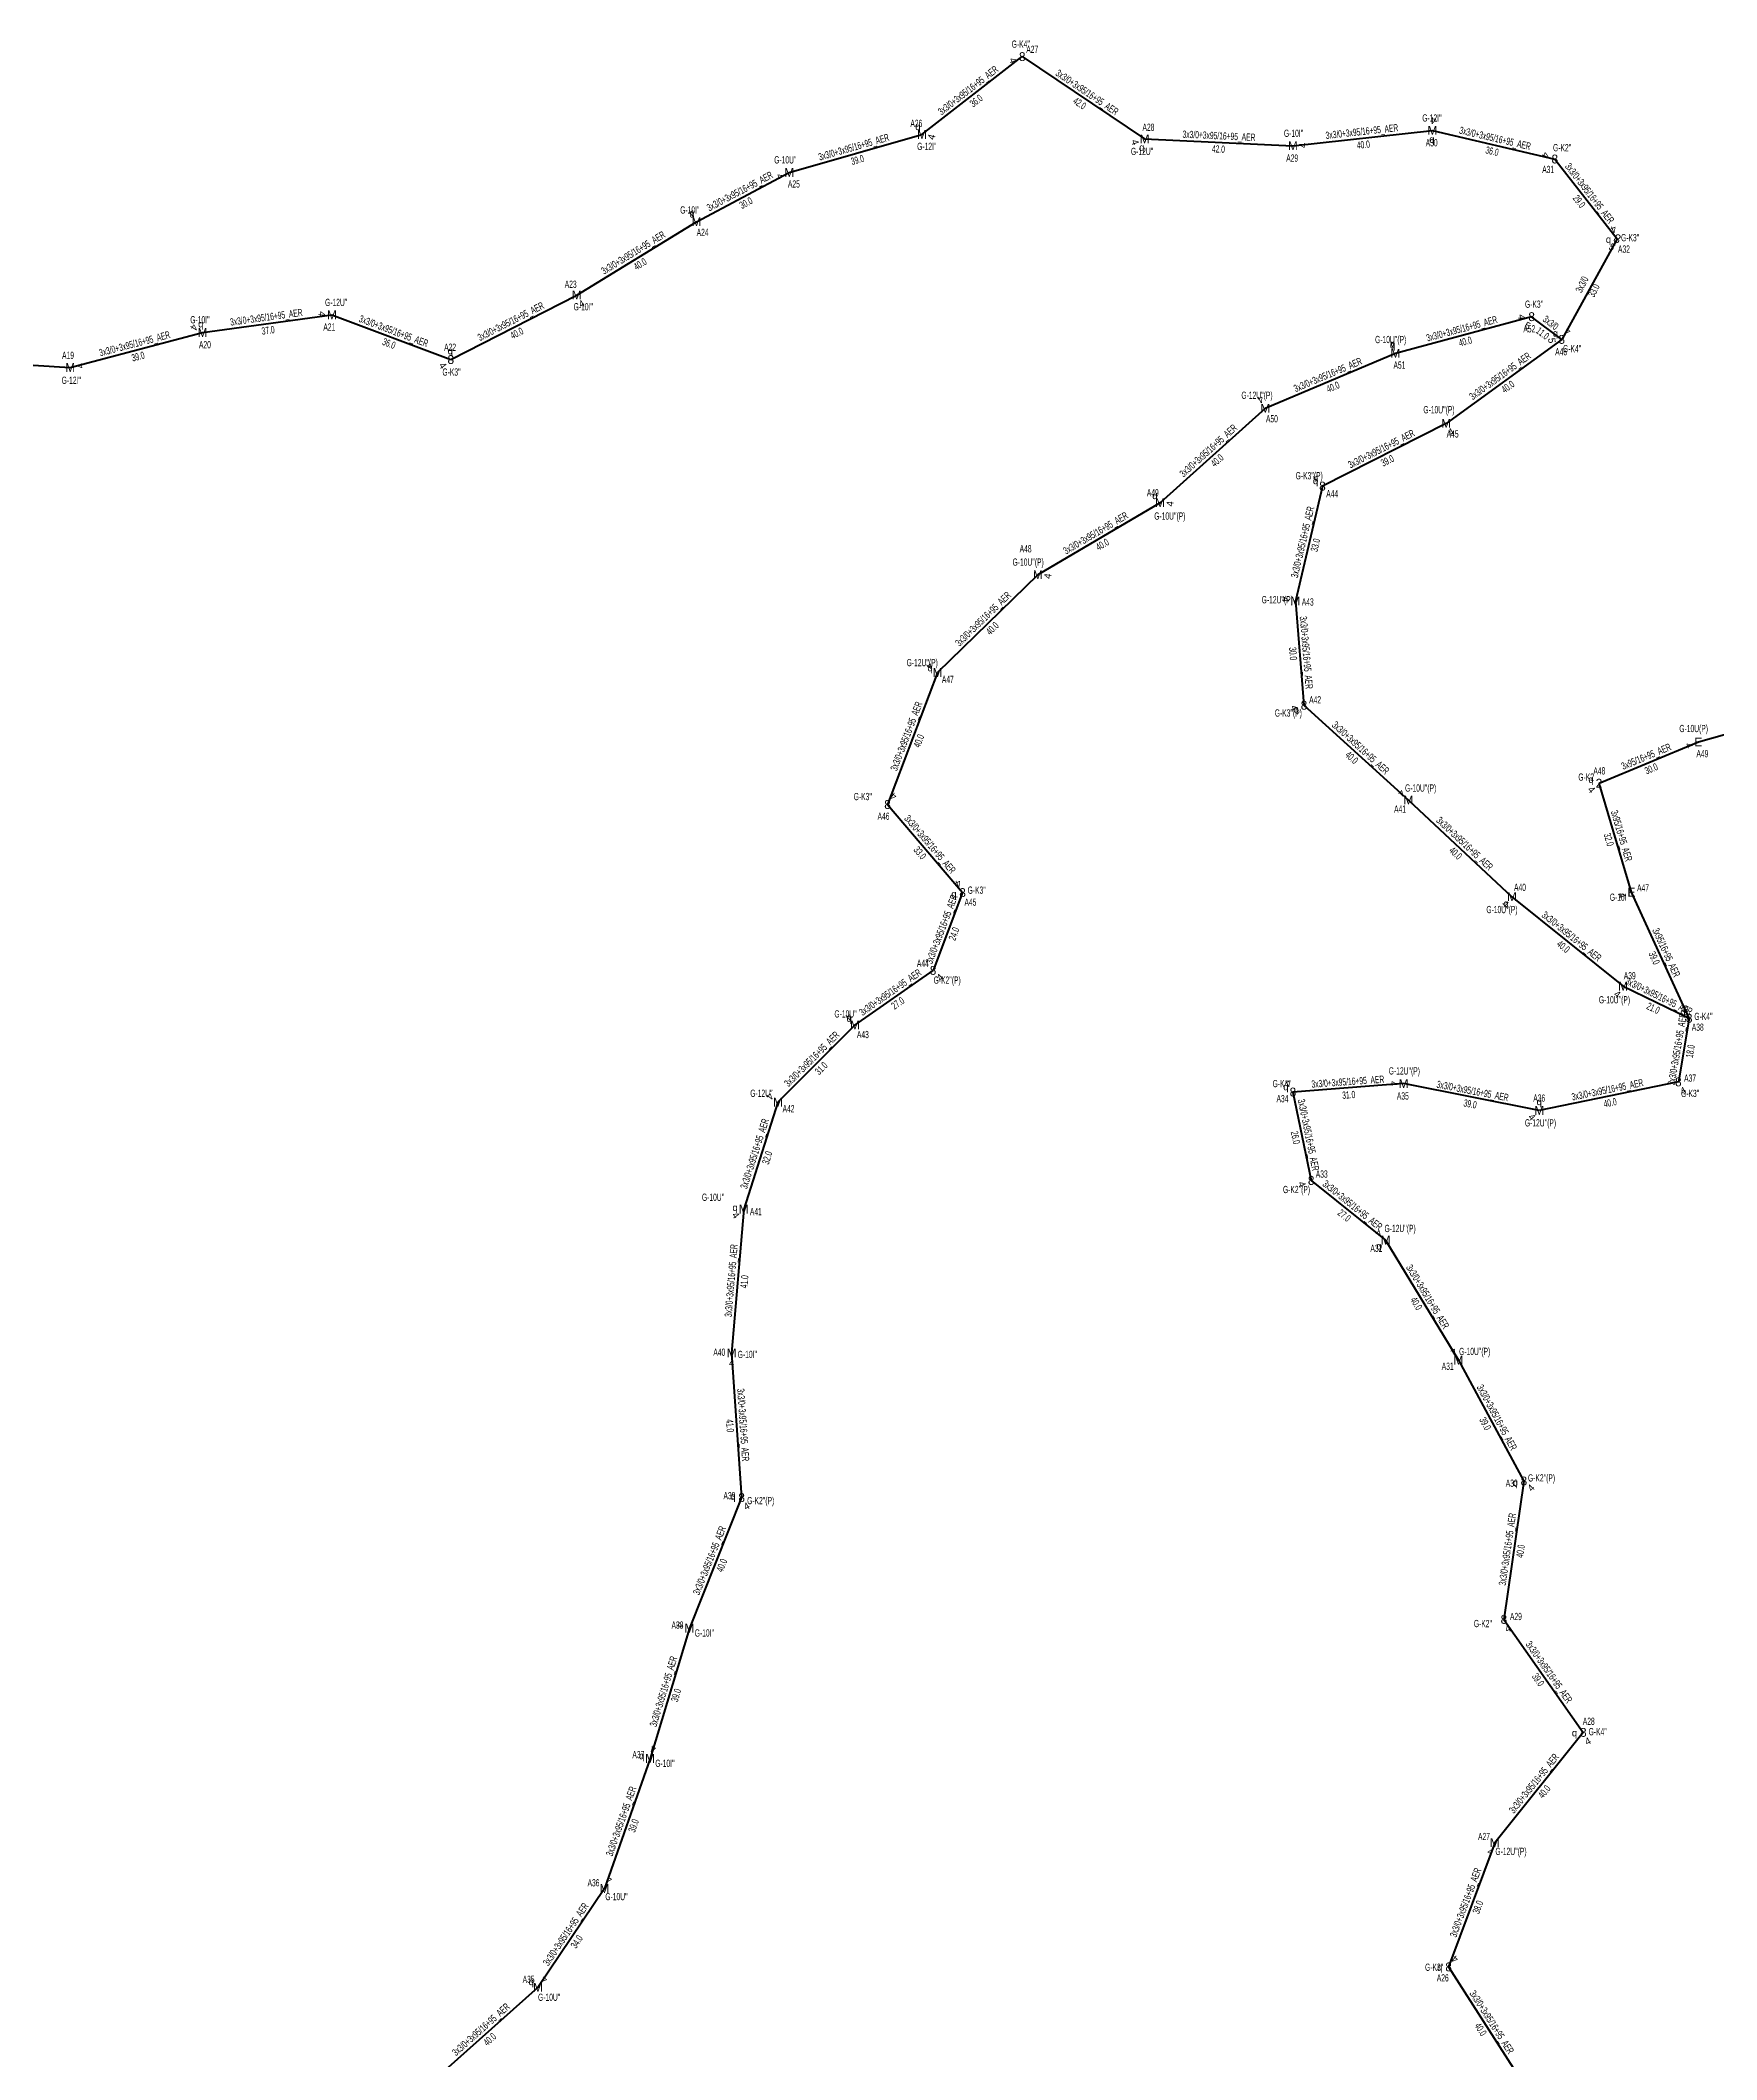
# Model space of a CAD drawing. Header units: millimetres. Extents: x 431745 to 436691, y 4033035 to 4040054.
# Drawn here: x 434291 to 434765, y 4034104 to 4034675 of the extents above; entities that cross this region are included whole.
import ezdxf
from ezdxf.enums import TextEntityAlignment as Align

# ---------------------------------------------------------------- set-up
doc = ezdxf.new("R2010")
doc.units = ezdxf.units.MM
for name, color, linetype, lineweight in [('DIREK_AG_YENI', 108, 'Continuous', 25), ('DIREK_OG_YENI', 10, 'Continuous', 25), ('HAT_AG_HAVAI_YENI', 3, 'Continuous', 50), ('HAT_OG_HAVAI_YENI', 1, 'Continuous', 70)]:
    doc.layers.add(name, color=color, linetype=linetype, lineweight=lineweight)
doc.styles.add('Direk', font='B_CAD')
doc.styles.get("Standard").update_dxf_attribs({"font": 'Arial'})

msp = doc.modelspace()

# ---------------------------------------------------------------- linework, layer by layer
at = {"layer": 'HAT_AG_HAVAI_YENI'}
for p, q in [((434760.314, 4034476.818), (434786.898, 4034484.31)), ((434732.193397, 4034465.140722), (434760.314, 4034476.818)), ((434741.381409, 4034434.28614), (434732.193397, 4034465.140722)), ((434757.72, 4034398.607), (434741.381409, 4034434.28614))]:
    msp.add_line(p, q, dxfattribs=at)
at = {"layer": 'HAT_OG_HAVAI_YENI'}
for p, q in [((434540.516, 4034648.774), (434568.922, 4034670.795)), ((434568.922, 4034670.795), (434603.541, 4034647.485)), ((434502.956, 4034638), (434540.516, 4034648.774)), ((434603.541, 4034647.485), (434645.530599, 4034645.579731)), ((434645.530599, 4034645.579731), (434685.024, 4034649.912)), ((434685.024, 4034649.912), (434719.692, 4034641.816)), ((434719.692, 4034641.816), (434737.362, 4034619.262)), ((434476.696441, 4034624.079373), (434502.956, 4034638)), ((434442.793556, 4034603.322504), (434476.696441, 4034624.079373)), ((434737.362, 4034619.262), (434721.636, 4034590.762)), ((434407.146, 4034585.05), (434442.793556, 4034603.322504)), ((434336.849735, 4034592.693988), (434373.475, 4034597.691)), ((434373.475, 4034597.691), (434407.146, 4034585.05)), ((434713.128, 4034597.189), (434674.565, 4034586.808)), ((434721.636, 4034590.762), (434713.128, 4034597.189)), ((434299.395, 4034582.804), (434336.849735, 4034592.693988)), ((434721.636, 4034590.762), (434688.927, 4034566.989)), ((434256.906643, 4034585.546341), (434299.395, 4034582.804)), ((434674.565, 4034586.808), (434637.725, 4034571.246)), ((434637.725, 4034571.246), (434607.938471, 4034544.532458)), ((434688.927, 4034566.989), (434653.906, 4034549.232)), ((434653.906, 4034549.232), (434646.251, 4034516.701)), ((434607.938471, 4034544.532458), (434573.325074, 4034524.149761)), ((434573.325074, 4034524.149761), (434544.926, 4034496.454)), ((434646.251, 4034516.701), (434648.677, 4034487.208)), ((434544.926, 4034496.454), (434530.777, 4034459.109)), ((434648.677, 4034487.208), (434678.238, 4034460.384)), ((434530.777, 4034459.109), (434552.016, 4034434.176)), ((434678.238, 4034460.384), (434707.535, 4034433.015)), ((434552.016, 4034434.176), (434543.664, 4034412.163)), ((434707.535, 4034433.015), (434739.016, 4034407.701)), ((434521.55, 4034396.683), (434543.664, 4034412.163)), ((434739.016, 4034407.701), (434757.72, 4034398.607)), ((434521.55, 4034396.683), (434499.767, 4034374.838)), ((434757.72, 4034398.607), (434754.651, 4034380.576)), ((434676.873, 4034380.114), (434645.544, 4034377.728)), ((434645.544, 4034377.728), (434650.712, 4034352.685)), ((434715.281, 4034372.52), (434676.873, 4034380.114)), ((434754.651, 4034380.576), (434715.281, 4034372.52)), ((434499.767, 4034374.838), (434490.069, 4034344.555)), ((434650.712, 4034352.685), (434671.794, 4034335.819)), ((434490.069, 4034344.555), (434486.641, 4034303.845)), ((434671.794, 4034335.819), (434692.386, 4034301.85)), ((434486.641, 4034303.845), (434489.471617, 4034262.937208)), ((434692.386, 4034301.85), (434710.92, 4034267.623)), ((434489.471617, 4034262.937208), (434474.695, 4034225.967)), ((434710.92, 4034267.623), (434705.272, 4034228.46)), ((434705.272, 4034228.46), (434727.754, 4034196.475)), ((434474.695, 4034225.967), (434463.554, 4034189.096)), ((434727.754, 4034196.475), (434702.673, 4034165.256)), ((434463.554, 4034189.096), (434450.647, 4034152.29)), ((434702.673, 4034165.256), (434689.613, 4034130.083)), ((434450.647, 4034152.29), (434431.804, 4034124.29)), ((434689.613, 4034130.083), (434710.929, 4034096.813)), ((434431.804, 4034124.29), (434402.031, 4034097.717))]:
    msp.add_line(p, q, dxfattribs=at)

# ---------------------------------------------------------------- texts
at = {"layer": 'DIREK_AG_YENI', "width": 0.53}
for s, p in [('G-10U(P)', (434758.993139, 4034480.62275)), ('A49', (434761.46186, 4034473.511579)), ('A48', (434732.281418, 4034468.639615)), ('G-K2', (434728.558935, 4034466.869069)), ('A47', (434744.657746, 4034435.517243)), ('G-10I', (434737.617913, 4034432.871984))]:
    msp.add_text(s, height=2.05, dxfattribs=at).set_placement(p, align=Align.MIDDLE_CENTER)
at = {"layer": 'DIREK_AG_YENI', "color": 32, "style": 'Direk'}
for rotation, p in [(290.848011, (434757.697322, 4034475.821507)), (310.574784, (434730.066636, 4034463.31949)), (288.588358, (434738.727476, 4034433.393593))]:
    msp.add_text('4', height=2, rotation=rotation, dxfattribs=at).set_placement(p, align=Align.MIDDLE_CENTER)
at = {"layer": 'DIREK_AG_YENI', "style": 'Direk'}
for s, p in [('E', (434760.314, 4034476.818)), ('2', (434732.193397, 4034465.140722)), ('E', (434741.381409, 4034434.28614))]:
    msp.add_text(s, height=2.5, dxfattribs=at).set_placement(p, align=Align.MIDDLE_CENTER)
at = {"layer": 'DIREK_AG_YENI', "color": 4, "style": 'Direk'}
msp.add_text('q', height=2, dxfattribs=at).set_placement((434729.93568, 4034466.214366), align=Align.MIDDLE_CENTER)
at = {"layer": 'DIREK_OG_YENI', "width": 0.53}
for s, p in [("G-K4''", (434568.503654, 4034674.339224)), ('A27', (434571.746146, 4034672.862414)), ('A26', (434538.932796, 4034651.895452)), ('A28', (434604.638565, 4034650.808455)), ("G-12I''", (434684.899215, 4034653.443545)), ("G-12I''", (434541.891247, 4034645.397712)), ("G-10I''", (434645.727742, 4034649.109457)), ('A30', (434684.813852, 4034646.418315)), ("G-K2''", (434721.755116, 4034645.027794)), ("G-10U''", (434501.848349, 4034641.582018)), ("G-12U''", (434602.845287, 4034643.973446)), ('A29', (434645.33542, 4034642.085178)), ('A31', (434717.800392, 4034638.871205)), ('A25', (434504.265278, 4034634.754112)), ("G-10I''", (434474.807064, 4034627.391362)), ('A24', (434478.430721, 4034621.039262)), ('A32', (434739.260662, 4034616.321748)), ("G-K3''", (434741.014524, 4034619.555491)), ('A23', (434441.08029, 4034606.374506)), ("G-12U''", (434374.69798, 4034601.233612)), ("G-10I''", (434444.658184, 4034600.000867)), ("G-K3''", (434713.817339, 4034600.734668)), ("G-10I''", (434336.128036, 4034596.312238)), ('A21', (434372.741761, 4034594.268667)), ('A52', (434712.460047, 4034593.753329)), ('A20', (434337.534362, 4034589.2616)), ('A22', (434406.94569, 4034588.544263)), ("G-10U''(P)", (434673.216026, 4034590.72939)), ("G-K4''", (434724.589747, 4034588.154262)), ('A19', (434298.773886, 4034586.248447)), ('A51', (434675.703531, 4034583.498356)), ('A46', (434721.470203, 4034587.265929)), ("G-12I''", (434299.709417, 4034579.19034)), ("G-K3''", (434407.348233, 4034581.522188)), ("G-12U''(P)", (434635.375927, 4034574.948459)), ("G-10U''(P)", (434686.890543, 4034570.85885)), ('A50', (434639.600064, 4034568.290643)), ('A45', (434690.756989, 4034564.005522)), ('A49', (434605.871863, 4034547.357194)), ("G-K3''(P)", (434650.16158, 4034552.176172)), ('A44', (434656.657354, 4034547.068658)), ("G-10U''(P)", (434610.698443, 4034540.760001)), ('A48', (434569.862106, 4034531.500465)), ("G-10U''(P)", (434570.590986, 4034527.727479)), ("G-12U''(P)", (434641.118322, 4034517.084164)), ('A43', (434649.741288, 4034516.440444)), ("G-12U''(P)", (434540.607092, 4034499.283912)), ('A47', (434547.853526, 4034494.535774)), ("G-K3''(P)", (434644.244844, 4034485.023174)), ('A42', (434651.8163, 4034488.755514)), ("G-10U''(P)", (434681.70363, 4034463.781797)), ("G-K3''", (434523.782676, 4034461.364309)), ('A41', (434675.867298, 4034457.809165)), ('A46', (434529.637172, 4034455.799802)), ("G-K3''", (434556.03474, 4034434.871933)), ('A40', (434709.827847, 4034435.659401)), ('A45', (434554.24341, 4034431.476251)), ("G-10U''(P)", (434704.725881, 4034429.386255)), ('A44', (434540.781074, 4034414.147625)), ('A39', (434740.889596, 4034410.657288)), ("G-K2''(P)", (434547.667449, 4034409.407)), ("G-10U''", (434518.897573, 4034399.839901)), ("G-10U''(P)", (434736.572506, 4034403.845489)), ("G-K4''", (434761.767509, 4034399.137887)), ('A43', (434523.801486, 4034394.003296)), ('A38', (434760.147191, 4034396.085345)), ("G-12U''(P)", (434677.090316, 4034383.707139)), ('A37', (434757.976941, 4034381.666007)), ("G-12U''", (434495.072638, 4034377.389401)), ("G-K4''", (434642.373887, 4034380.116135)), ('A35', (434676.661703, 4034376.620384)), ('A36', (434715.269389, 4034376.019981)), ("G-K3''", (434757.996839, 4034377.33951)), ('A42', (434502.747921, 4034373.003849)), ('A34', (434642.586717, 4034375.855975)), ("G-12U''(P)", (434715.629843, 4034369.013422)), ('A33', (434653.696238, 4034354.513749)), ("G-10U''", (434481.383858, 4034347.955256)), ("G-K2''(P)", (434646.559469, 4034350.140318)), ('A41', (434493.501327, 4034343.870066)), ("G-12U''(P)", (434675.884451, 4034339.114178)), ('A32', (434669.163837, 4034333.509835)), ('A40', (434483.149521, 4034304.08908)), ("G-10I''", (434491.099845, 4034303.462567)), ("G-10U''(P)", (434697.00236, 4034304.30369)), ('A31', (434689.349739, 4034300.10899)), ("G-K2''(P)", (434715.923058, 4034268.515505)), ('A39', (434486.013889, 4034263.479534)), ("G-K2''(P)", (434494.870349, 4034262.090447)), ('A30', (434707.474396, 4034267.008332)), ("G-K2''", (434699.336153, 4034227.282528)), ('A29', (434708.676032, 4034229.273981)), ('A38', (434471.306262, 4034226.842475)), ("G-10I''", (434478.936344, 4034224.609881)), ('A28', (434729.288009, 4034199.62092)), ("G-K4''", (434731.835148, 4034196.682276)), ('A37', (434460.226601, 4034190.181549)), ("G-10I''", (434467.757092, 4034187.72476)), ('A27', (434699.638959, 4034167.000876)), ("G-12U''(P)", (434707.285323, 4034162.797384)), ('A36', (434447.540365, 4034153.902086)), ("G-10U''", (434454.04309, 4034150.002715)), ('A35', (434429.166319, 4034126.590574)), ("G-K3''", (434685.526644, 4034130.007021)), ('A26', (434687.962109, 4034126.996812)), ("G-10U''", (434434.991964, 4034121.509471))]:
    msp.add_text(s, height=2.05, dxfattribs=at).set_placement(p, align=Align.MIDDLE_CENTER)
at = {"layer": 'DIREK_OG_YENI', "color": 32, "style": 'Direk'}
for s, rotation, p in [('4', 292.25775, (434566.33063, 4034669.734433)), ('4', 534.439498, (434685.295311, 4034652.698824)), ('4', 434.972995, (434543.22025, 4034648.048032)), ('4', 288.885368, (434600.891729, 4034646.578708)), ('4', 451.531654, (434648.329599, 4034645.654573)), ('4', 247.070204, (434717.113248, 4034642.906888)), ('4', 292.555871, (434500.370183, 4034636.925964)), ('4', 208.816046, (434475.346844, 4034626.532653)), ('4', 201.335523, (434736.343279, 4034621.870104)), ('5', -32.035233, (434735.876766, 4034616.888378)), ('4', 388.22358, (434444.117714, 4034600.855399)), ('4', 238.035837, (434334.474273, 4034594.176276)), ('4', 264.36178, (434370.688546, 4034597.966091)), ('4', 272.032295, (434710.329761, 4034597.089704)), ('5', 335.965163, (434711.987582, 4034594.631766)), ('4', 197.025026, (434673.74519, 4034589.485295)), ('5', 276.697698, (434718.855109, 4034590.435434)), ('4', 504.835316, (434723.2486, 4034593.051)), ('4', 459.882055, (434302.153457, 4034583.284538)), ('4', 306.351708, (434404.890898, 4034583.390327)), ('4', 207.646924, (434636.425739, 4034573.726307)), ('4', 389.205332, (434690.293235, 4034564.544945)), ('4', 219.354707, (434652.130466, 4034551.397058)), ('4', 444.038212, (434610.723327, 4034544.241636)), ('4', 442.387055, (434576.100393, 4034523.778816)), ('4', 261.244544, (434643.483628, 4034517.127209)), ('4', 230.52367, (434542.764716, 4034498.234126)), ('4', 285.471658, (434645.978465, 4034486.461067)), ('4', 226.106394, (434676.22024, 4034462.3253)), ('4', 504.837728, (434532.389504, 4034461.398068)), ('4', 205.125188, (434550.827127, 4034436.71107)), ('4', 318.01076, (434705.661825, 4034430.933843)), ('4', 405.224298, (434545.651635, 4034410.190867)), ('4', 324.415973, (434737.38669, 4034405.423864)), ('4', 196.038501, (434756.946407, 4034401.298014)), ('4', 217.514666, (434519.844899, 4034398.903953)), ('4', 233.278603, (434497.522653, 4034376.512189)), ('4', 208.681734, (434644.200157, 4034380.184438)), ('4', 270.447067, (434674.073085, 4034380.092152)), ('4', 388.758065, (434755.998114, 4034378.121355)), ('4', 312.248503, (434713.20834, 4034370.637427)), ('4', 291.580119, (434648.108268, 4034351.655155)), ('4', 306.950698, (434487.831371, 4034342.871843)), ('4', 225.096843, (434669.810757, 4034337.79555)), ('4', 209.607896, (434691.002627, 4034304.284395)), ('4', 359.979692, (434486.640008, 4034301.045)), ('4', 405.954107, (434712.932593, 4034265.676344)), ('4', 389.650003, (434490.856778, 4034260.50383)), ('4', 251.864186, (434472.0341, 4034226.838557)), ('4', 383.161487, (434706.373307, 4034225.88568)), ('4', 387.064731, (434729.027991, 4034193.981619)), ('4', 522.559258, (434464.393214, 4034191.767277)), ('4', 334.863235, (434701.483615, 4034162.72117)), ('4', 513.357476, (434451.902583, 4034154.792701)), ('4', 501.13862, (434691.369827, 4034132.263265)), ('4', 502.48303, (434433.50919, 4034126.510884))]:
    msp.add_text(s, height=2, rotation=rotation, dxfattribs=at).set_placement(p, align=Align.MIDDLE_CENTER)
at = {"layer": 'DIREK_OG_YENI', "style": 'Direk'}
for s, p in [('8', (434568.922, 4034670.795)), ('M', (434540.516, 4034648.774)), ('M', (434603.541, 4034647.485)), ('M', (434645.530599, 4034645.579731)), ('M', (434685.024, 4034649.912)), ('8', (434719.692, 4034641.816)), ('M', (434502.956, 4034638)), ('M', (434476.696441, 4034624.079373)), ('M', (434442.793556, 4034603.322504)), ('M', (434373.475, 4034597.691)), ('8', (434713.128, 4034597.189)), ('M', (434336.849735, 4034592.693988)), ('8', (434721.636, 4034590.762)), ('M', (434299.395, 4034582.804)), ('8', (434407.146, 4034585.05)), ('M', (434674.565, 4034586.808)), ('M', (434637.725, 4034571.246)), ('M', (434688.927, 4034566.989)), ('8', (434653.906, 4034549.232)), ('M', (434607.938471, 4034544.532458)), ('M', (434573.325074, 4034524.149761)), ('M', (434646.251, 4034516.701)), ('M', (434544.926, 4034496.454)), ('8', (434648.677, 4034487.208)), ('8', (434530.777, 4034459.109)), ('M', (434678.238, 4034460.384)), ('8', (434552.016, 4034434.176)), ('M', (434707.535, 4034433.015)), ('8', (434543.664, 4034412.163)), ('M', (434739.016, 4034407.701)), ('8', (434757.72, 4034398.607)), ('M', (434521.55, 4034396.683)), ('8', (434645.544, 4034377.728)), ('M', (434676.873, 4034380.114)), ('8', (434754.651, 4034380.576)), ('M', (434499.767, 4034374.838)), ('M', (434715.281, 4034372.52)), ('8', (434650.712, 4034352.685)), ('M', (434490.069, 4034344.555)), ('M', (434671.794, 4034335.819)), ('M', (434486.641, 4034303.845)), ('M', (434692.386, 4034301.85)), ('8', (434710.92, 4034267.623)), ('8', (434489.471617, 4034262.937208)), ('8', (434705.272, 4034228.46)), ('M', (434474.695, 4034225.967)), ('8', (434727.754, 4034196.475)), ('M', (434463.554, 4034189.096)), ('M', (434702.673, 4034165.256)), ('M', (434450.647, 4034152.29)), ('8', (434689.613, 4034130.083)), ('M', (434431.804, 4034124.29))]:
    msp.add_text(s, height=2.5, dxfattribs=at).set_placement(p, align=Align.MIDDLE_CENTER)
at = {"layer": 'DIREK_OG_YENI', "color": 4, "style": 'Direk'}
for p in [(434539.38514, 4034651.003609), (434602.757025, 4034645.111104), (434684.873895, 4034647.41651), (434475.45767, 4034626.25088), (434734.870032, 4034619.061763), (434336.360716, 4034595.145693), (434673.751763, 4034589.172032), (434719.868233, 4034592.529767), (434407.002922, 4034587.545902), (434651.940747, 4034550.777245), (434606.462322, 4034546.550126), (434542.83491, 4034497.824161), (434646.434643, 4034486.102633), (434549.552663, 4034433.749419), (434705.897252, 4034431.126142), (434755.952233, 4034400.374767), (434519.941796, 4034398.597074), (434643.547194, 4034379.23225), (434715.272706, 4034375.019986), (434487.617338, 4034345.044238), (434669.915312, 4034334.169596), (434487.001811, 4034263.324584), (434708.458855, 4034267.183952), (434725.257218, 4034196.348192), (434461.177287, 4034189.871392), (434429.919942, 4034125.933267), (434687.113432, 4034130.036524)]:
    msp.add_text('q', height=2, dxfattribs=at).set_placement(p, align=Align.MIDDLE_CENTER)
at = {"layer": 'DIREK_OG_YENI', "style": 'Direk'}
msp.add_text('8', height=2.5, rotation=337.968338, dxfattribs=at).set_placement((434737.362, 4034619.262), align=Align.MIDDLE_CENTER)
at = {"layer": 'HAT_AG_HAVAI_YENI', "lineweight": 30, "width": 0.53}
for rotation, p in [(22.552082, (434745.927551, 4034471.764607)), (286.582708, (434737.60205, 4034449.95602)), (294.605303, (434750.323758, 4034416.800608))]:
    msp.add_text('3x95/16+95_AER', height=2.05, rotation=rotation, dxfattribs=at).set_placement(p, align=Align.CENTER)
for s, rotation, p in [('30.0', 22.552082, (434746.579541, 4034470.194604)), ('32.0', 286.582708, (434735.972756, 4034449.470842)), ('39.0', 294.605303, (434748.778123, 4034416.092787))]:
    msp.add_text(s, height=2.05, rotation=rotation, dxfattribs=at).set_placement(p, align=Align.TOP_CENTER)
at = {"layer": 'HAT_OG_HAVAI_YENI', "lineweight": 30, "width": 0.53}
for s, rotation, p in [('3x3/0+3x95/16+95_AER', 37.783498, (434554.19804, 4034660.456425)), ('3x3/0+3x95/16+95_AER', 326.046327, (434586.706185, 4034659.844949, 217301.770549)), ('3x3/0+3x95/16+95_AER', 6.259515, (434665.184725, 4034648.590609, 217342.512103)), ('3x3/0+3x95/16+95_AER', 16.00512, (434521.501464, 4034644.204394)), ('3x3/0+3x95/16+95_AER', 357.402369, (434624.574372, 4034647.381354, 217322.7653)), ('3x3/0+3x95/16+95_AER', 346.856016, (434702.551165, 4034646.691653)), ('3x3/0+3x95/16+95_AER', 27.929732, (434489.427993, 4034631.790901)), ('3x3/0+3x95/16+95_AER', 307.714155, (434728.739944, 4034631.504457)), ('3x3/0+3x95/16+95_AER', 31.476839, (434459.301168, 4034614.425862)), ('3x3/0', 423.259985, (434728.280497, 4034605.839733)), ('3x3/0+3x95/16+95_AER', 27.139226, (434424.582178, 4034594.942695)), ('3x3/0+3x95/16+95_AER', 7.769477, (434355.047416, 4034596.034759, 217186.737458)), ('3x3/0+3x95/16+95_AER', 339.422583, (434390.609341, 4034592.166365, 217203.573131)), ('3x3/0+3x95/16+95_AER', 375.06611, (434693.625546, 4034592.819282)), ('3x3/0', 322.929821, (434717.894369, 4034594.653563)), ('3x3/0+3x95/16+95_AER', 14.790974, (434317.90552, 4034588.571034, 217168.424867)), ('3x3/0+3x95/16+95_AER', 382.900867, (434655.81424, 4034579.810004)), ('3x3/0+3x95/16+95_AER', 396.009652, (434704.781724, 4034579.563135, 217344.463621)), ('3x3/0+3x95/16+95_AER', 401.886365, (434622.264406, 4034558.521983)), ('3x3/0+3x95/16+95_AER', 386.88629, (434671.032152, 4034558.869013, 217326.952919)), ('3x3/0+3x95/16+95_AER', 390.492439, (434590.200461, 4034535.073551)), ('3x3/0+3x95/16+95_AER', 436.758726, (434649.250933, 4034533.161246)), ('3x3/0+3x95/16+95_AER', 404.281595, (434558.532218, 4034510.91058)), ('3x3/0+3x95/16+95_AER', 274.702644, (434648.311036, 4034502.023869)), ('3x3/0+3x95/16+95_AER', 429.249753, (434537.056859, 4034478.082767)), ('3x3/0+3x95/16+95_AER', 317.779423, (434664.028857, 4034474.425212)), ('3x3/0+3x95/16+95_AER', 310.425558, (434542.043437, 4034447.193738, 217276.007875)), ('3x3/0+3x95/16+95_AER', 316.947806, (434693.466776, 4034447.320276)), ('3x3/0+3x95/16+95_AER', 429.223625, (434547.045268, 4034423.471181, 217271.832118)), ('3x3/0+3x95/16+95_AER', 321.197878, (434723.807911, 4034421.020246)), ('3x3/0+3x95/16+95_AER', 34.993173, (434532.119894, 4034405.119427, 217271.832118)), ('3x3/0+3x95/16+95_AER', 334.071814, (434748.739843, 4034403.918609, 217378.860236)), ('3x3/0+3x95/16+95_AER', 440.339203, (434755.347824, 4034389.734378, 217377.325533)), ('3x3/0+3x95/16+95_AER', 405.080886, (434510.056952, 4034386.360709, 217249.883608)), ('3x3/0+3x95/16+95_AER', 363.920832, (434661.153395, 4034379.649838, 217322.772)), ('3x3/0+3x95/16+95_AER', 349.157012, (434696.239848, 4034377.032776, 217338.439516)), ('3x3/0+3x95/16+95_AER', 371.564281, (434734.795567, 4034377.380978)), ('3x3/0+3x95/16+95_AER', 281.661166, (434648.960692, 4034365.378267, 217325.356236)), ('3x3/0+3x95/16+95_AER', 432.24256, (434494.108497, 4034359.95574, 217245.0345)), ('3x3/0+3x95/16+95_AER', 321.338978, (434661.784098, 4034344.915788)), ('3x3/0+3x95/16+95_AER', 445.186743, (434487.507998, 4034324.271322, 217243.3205)), ('3x3/0+3x95/16+95_AER', 301.224389, (434682.816655, 4034319.27532)), ('3x3/0+3x95/16+95_AER', 273.958275, (434488.904281, 4034283.44978, 217244.735808)), ('3x3/0+3x95/16+95_AER', 298.436034, (434702.40044, 4034285.141443)), ('3x3/0+3x95/16+95_AER', 428.213912, (434481.294019, 4034244.767575, 217237.3475)), ('3x3/0+3x95/16+95_AER', 441.793501, (434707.254853, 4034248.163179)), ('3x3/0+3x95/16+95_AER', 305.102887, (434717.208643, 4034212.956558)), ('3x3/0+3x95/16+95_AER', 433.1872, (434468.310833, 4034207.777359, 217231.777)), ('3x3/0+3x95/16+95_AER', 411.222244, (434714.550822, 4034181.397672, 217351.336466)), ('3x3/0+3x95/16+95_AER', 430.675429, (434456.29839, 4034170.974281, 217225.3235)), ('3x3/0+3x95/16+95_AER', 429.62956, (434695.346124, 4034147.965191, 217344.8065)), ('3x3/0+3x95/16+95_AER', 416.060855, (434440.520314, 4034138.764565, 217215.902)), ('3x3/0+3x95/16+95_AER', 302.64839, (434700.986689, 4034113.906693)), ('3x3/0+3x95/16+95_AER', 401.749552, (434416.351506, 4034111.637653, 217201.0155))]:
    msp.add_text(s, height=2.05, rotation=rotation, dxfattribs=at).set_placement(p, align=Align.CENTER)
for s, rotation, p in [('36.0', 37.783498, (434555.239595, 4034659.112862)), ('42.0', 326.046327, (434585.756697, 4034658.434817, 217301.770549)), ('42.0', 357.402369, (434624.497325, 4034645.683101, 217322.7653)), ('40.0', 6.259515, (434665.370079, 4034646.900744, 217342.512103)), ('39.0', 16.00512, (434521.970193, 4034642.570291)), ('36.0', 346.856016, (434702.164587, 4034645.03619)), ('30.0', 27.929732, (434490.224253, 4034630.288913)), ('29.0', 307.714155, (434727.395121, 4034630.464529)), ('40.0', 31.476839, (434460.18883, 4034612.976015)), ('33.0', 423.259985, (434729.798694, 4034605.07483)), ('37.0', 7.769477, (434355.277235, 4034594.350365, 217186.737458)), ('36.0', 339.422583, (434390.011837, 4034590.574828, 217203.573131)), ('40.0', 27.139226, (434425.35764, 4034593.429864)), ('40.0', 375.06611, (434694.067432, 4034591.177717)), ('11.0', 322.929821, (434716.869621, 4034593.297137)), ('39.0', 14.790974, (434318.339519, 4034586.927366, 217168.424867)), ('40.0', 382.900867, (434656.475775, 4034578.243999)), ('40.0', 396.009652, (434705.781191, 4034578.187974, 217344.463621)), ('40.0', 401.886365, (434623.39942, 4034557.256383)), ('39.0', 386.88629, (434671.800928, 4034557.352773, 217326.952919)), ('40.0', 390.492439, (434591.063083, 4034533.608668)), ('33.0', 436.758726, (434650.905737, 4034532.771857)), ('40.0', 404.281595, (434559.719133, 4034509.693521)), ('30.0', 274.702644, (434646.616759, 4034501.884495)), ('40.0', 429.249753, (434538.646586, 4034477.480465)), ('40.0', 317.779423, (434662.886479, 4034473.166254)), ('33.0', 310.425558, (434540.749314, 4034446.091357, 217276.007875)), ('40.0', 316.947806, (434692.306247, 4034446.078031)), ('24.0', 429.223625, (434548.63472, 4034422.868154, 217271.832118)), ('40.0', 321.197878, (434722.742636, 4034419.695411)), ('27.0', 34.993173, (434533.094808, 4034403.726752, 217271.832118)), ('21.0', 334.071814, (434747.996528, 4034402.389727, 217378.860236)), ('18.0', 440.339203, (434757.023715, 4034389.449093, 217377.325533)), ('31.0', 405.080886, (434511.260729, 4034385.160326, 217249.883608)), ('31.0', 363.920832, (434661.269637, 4034377.953817, 217322.772)), ('39.0', 349.157012, (434695.920047, 4034375.363127, 217338.439516)), ('40.0', 371.564281, (434735.136362, 4034375.715487)), ('26.0', 281.661166, (434647.29578, 4034365.034657, 217325.356236)), ('32.0', 432.24256, (434495.727503, 4034359.43726, 217245.0345)), ('27.0', 321.338978, (434660.722089, 4034343.588333)), ('41.0', 445.186743, (434489.202002, 4034324.128678, 217243.3205)), ('40.0', 301.224389, (434681.362911, 4034318.394055)), ('41.0', 273.958275, (434487.208336, 4034283.332429, 217244.735808)), ('39.0', 298.436034, (434700.905546, 4034284.331942)), ('40.0', 441.793501, (434708.937445, 4034247.920519)), ('40.0', 428.213912, (434482.872598, 4034244.136633, 217237.3475)), ('39.0', 305.102887, (434715.817837, 4034211.978979)), ('39.0', 433.1872, (434469.938167, 4034207.285641, 217231.777)), ('40.0', 411.222244, (434715.87611, 4034180.33296, 217351.336466)), ('39.0', 430.675429, (434457.90261, 4034170.411719, 217225.3235)), ('38.0', 429.62956, (434696.939808, 4034147.37344, 217344.8065)), ('34.0', 416.060855, (434441.930686, 4034137.815435, 217215.902)), ('40.0', 401.749552, (434417.483494, 4034110.369347, 217201.0155)), ('40.0', 302.64839, (434699.555294, 4034112.989573))]:
    msp.add_text(s, height=2.05, rotation=rotation, dxfattribs=at).set_placement(p, align=Align.TOP_CENTER)

doc.saveas('drawing.dxf')
